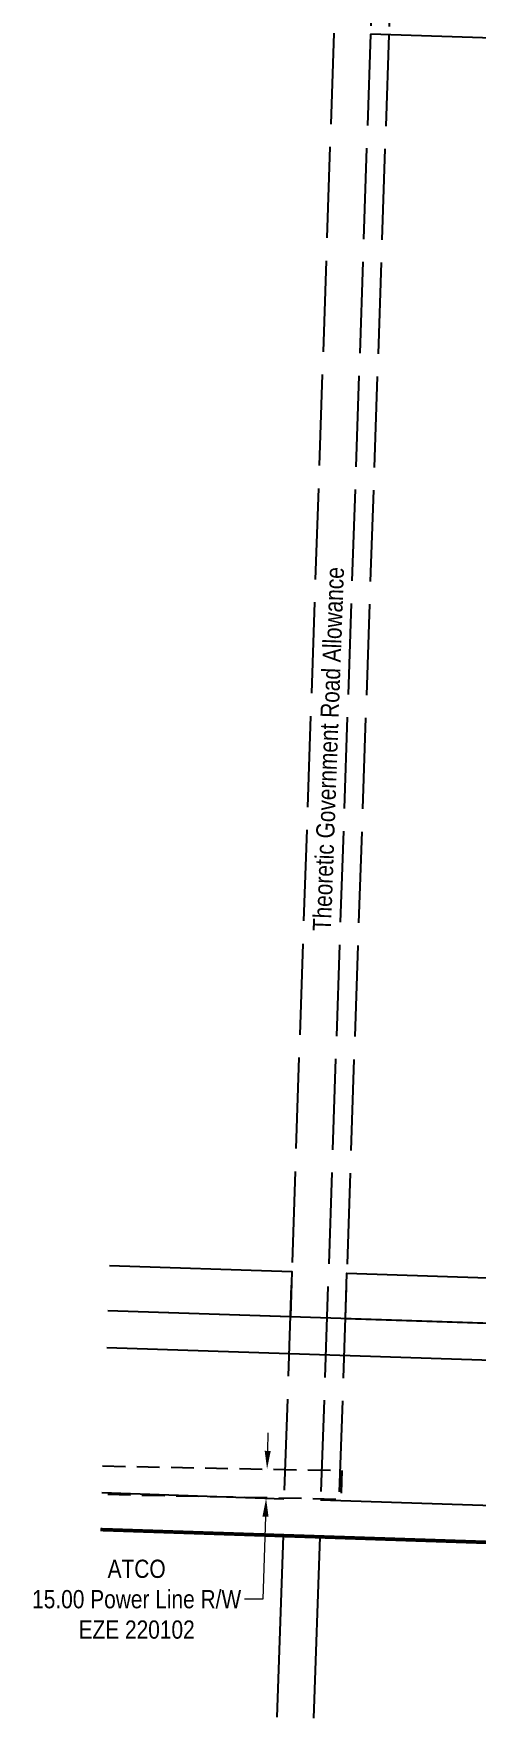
# Model space of a CAD drawing. Extents: x 347027 to 352250, y 6156875 to 6165050.
# Drawn here: x 350295 to 350537, y 6158288 to 6159212 of the extents above; entities that cross this region are included whole.
import ezdxf
from ezdxf.enums import TextEntityAlignment as Align

# ---------------------------------------------------------------- set-up
doc = ezdxf.new("R2010")
doc.units = 0
doc.header["$LTSCALE"] = 5
doc.header["$PDSIZE"] = 20
for name, pattern in [('DASHDOT2', [5, 2.5, -1.25, 0, -1.25]), ('foc-ACCESSROAD', [3.75, 2.5, -1.25]), ('foc-QUARTERLINE', [33, 25, -3, 2, -3]), ('foc-UNSURVEYED', [12.5, 10, -2.5])]:
    doc.linetypes.add(name, pattern=pattern)
doc.layers.get('Defpoints').update_dxf_attribs({"color": 9})
for name, color, linetype in [('AS-WILDLIFE', 131, 'DASHDOT2'), ('F-AR', 190, 'foc-ACCESSROAD'), ('F-RW', 190, 'Continuous'), ('L-QSEC', 8, 'foc-QUARTERLINE'), ('L-ROAD-T', 7, 'Continuous'), ('L-SEC', 7, 'Continuous'), ('L-USEC', 7, 'foc-UNSURVEYED')]:
    doc.layers.add(name, color=color, linetype=linetype)
doc.layers.add('F-EZE-T', color=190, linetype='Continuous', lineweight=9)
doc.styles.add('80CG', font='ARIALN.TTF', dxfattribs={"height": 10})
doc.styles.add('80L', font='ARIALN.TTF', dxfattribs={"height": 10})
doc.dimstyles.new('Compass 5 000', dxfattribs={"dimscale": 5, "dimtxt": 9, "dimasz": 2, "dimexe": 0.2, "dimexo": 0.0625, "dimgap": 0.5, "dimtad": 0, "dimtih": 1, "dimtoh": 1, "dimzin": 0, "dimdsep": 46, "dimtxsty": '80CG', "dimcen": 0.1, "dimse1": 1, "dimse2": 1, "dimclrd": 256, "dimclrt": 256, "dimaunit": 1, "dimadec": 4, "dimazin": 0, "dimtfac": 0.06, "dimtofl": 0, "dimtmove": 0, "dimatfit": 1, "dimfxl": 0.2, "dimtolj": 1, "dimtzin": 0, "dimlwd": -1, "dimarcsym": 0})

# ---------------------------------------------------------------- blocks, each defined once
blk = doc.blocks.new('*D130')
at = {"layer": 'Defpoints', "color": 0, "transparency": 16777216}
for p in [(350422.96, 6158424.52), (350422.42, 6158408.43), (350422.51, 6158408.43)]:
    blk.add_point(p, dxfattribs=at)
at = {"layer": 'F-EZE-T', "transparency": 16777216}
for p, q in [((350423.38, 6158434.51), (350423.72, 6158444.5)), ((350422.18, 6158398.43), (350420.67, 6158353.07)), ((350420.67, 6158353.07), (350410.67, 6158353.07))]:
    blk.add_line(p, q, dxfattribs=at)
for points in [[(350421.72, 6158434.56), (350425.05, 6158434.45), (350423.05, 6158424.51)], [(350420.52, 6158398.49), (350423.85, 6158398.38), (350422.51, 6158408.43)]]:
    blk.add_solid(points, dxfattribs=at)
at = {"layer": 'F-EZE-T', "transparency": 16777216, "insert": (350351.53, 6158353.07), "char_height": 10, "attachment_point": 5, "style": '80CG'}
blk.add_mtext('\\A1;ATCO\\P15.00 Power Line R/W\\PEZE 220102', dxfattribs=at)

msp = doc.modelspace()

# ---------------------------------------------------------------- linework, layer by layer
at = {"layer": 'AS-WILDLIFE', "const_width": 2, "flags": 128}
msp.add_lwpolyline([(350331.695, 6158391.328), (352192.956, 6158329.748)], dxfattribs=at)
at = {"layer": 'F-AR', "flags": 128}
msp.add_lwpolyline([(350332.882, 6158426.239), (350464.115, 6158423.732), (350463.506, 6158407.854), (350332.35, 6158410.582)], dxfattribs=at)
at = {"layer": 'F-RW', "flags": 128}
for points in [[(350336.624, 6158536.282), (350436.695, 6158532.988), (350435.851, 6158508.008), (350335.775, 6158511.303)], [(351161.921, 6158484.086), (350466.001, 6158507.015), (350466.845, 6158531.994), (351162.762, 6158509.065)]]:
    msp.add_lwpolyline(points, dxfattribs=at)
at = {"layer": 'F-RW'}
msp.add_lwpolyline([(350335.116, 6158491.318), (351763.246, 6158444.278), (351763.392, 6158464.28), (350335.775, 6158511.303)], dxfattribs=at)
at = {"layer": 'L-QSEC'}
msp.add_line((351250.684, 6159186.404), (350479.758, 6159211.859), dxfattribs=at)
at = {"layer": 'L-SEC'}
for p, q in [((350432.298, 6158408.103), (350332.378, 6158411.428)), ((351258.339, 6158380.62), (350452.404, 6158407.439)), ((350431.796, 6158388.02), (350331.695, 6158391.328)), ((350431.796, 6158388.002), (350428.423, 6158288.451)), ((350431.616, 6158388.026), (350431.796, 6158388.02)), ((350451.897, 6158387.333), (350448.523, 6158287.77)), ((351257.67, 6158360.519), (350451.897, 6158387.333))]:
    msp.add_line(p, q, dxfattribs=at)
at = {"layer": 'L-USEC'}
for p, q in [((350507.033, 6160016.059), (350479.757, 6159211.842)), ((350517.091, 6160015.718), (350489.815, 6159211.501)), ((350459.652, 6159212.524), (350432.298, 6158408.103)), ((350479.757, 6159211.842), (350452.404, 6158407.439)), ((350489.815, 6159211.501), (350462.462, 6158407.105))]:
    msp.add_line(p, q, dxfattribs=at)

# ---------------------------------------------------------------- texts
at = {"layer": 'L-ROAD-T', "style": '80L'}
msp.add_text('Theoretic Government Road Allowance', height=9.99755, rotation=87.925226, dxfattribs=at).set_placement((350456.641, 6158819.609), align=Align.MIDDLE_CENTER)

# ---------------------------------------------------------------- dimensions: what is measured, and where the dimension line sits
at = {"layer": 'F-EZE-T'}
dim = msp.add_linear_dim(base=(350422.515, 6158408.429), p1=(350422.96, 6158424.518), p2=(350422.425, 6158408.432), angle=268.094444, text='ATCO\\P15.00 Power Line R/W\\PEZE 220102', dimstyle='Compass 5 000', dxfattribs=at)
dim.commit()
dim.dimension.update_dxf_attribs({"geometry": '*D130', "text_midpoint": (350351.532, 6158353.065), "dimtype": 161})

doc.saveas('drawing.dxf')
